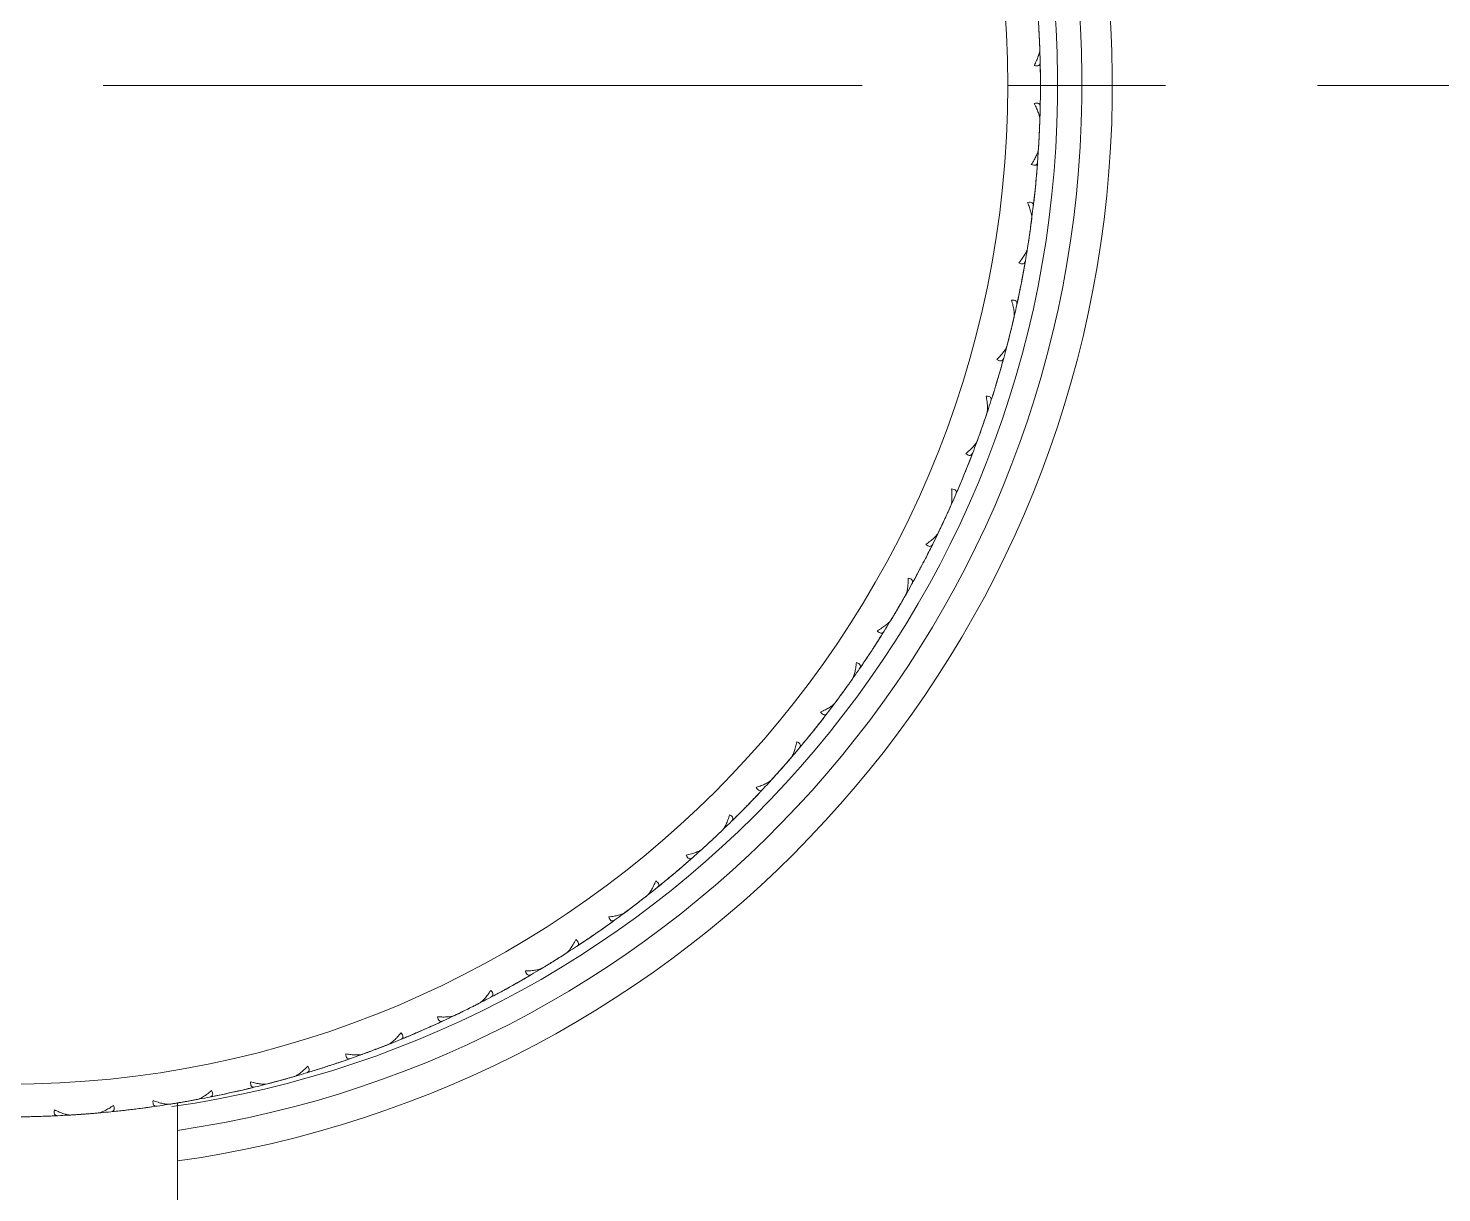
# Model space of a CAD drawing. Extents: x 4138 to 4928, y 0 to 579.
# Drawn here: x 4382.42 to 4405.7, y 182.79 to 201.98 of the extents above; entities that cross this region are included whole.
import ezdxf

# ---------------------------------------------------------------- set-up
doc = ezdxf.new("R2010")
doc.units = 0
doc.header["$LTSCALE"] = 10
doc.header["$MEASUREMENT"] = 0
doc.linetypes.add('CENTER', pattern=[2, 1.25, -0.25, 0.25, -0.25])
doc.layers.add('1', color=7, linetype='CONTINUOUS')
doc.layers.add('BODY', color=7, linetype='CONTINUOUS')

msp = doc.modelspace()

# ---------------------------------------------------------------- linework, layer by layer
at = {"layer": '1', "color": 7, "linetype": 'Continuous', "lineweight": 18}
for p, q in [((4399.073, 201.863), (4399.072, 201.871)), ((4399.093, 201.056), (4399.093, 201.041)), ((4398.632, 197.11), (4398.63, 197.101)), ((4398.175, 195.532), (4398.172, 195.523)), ((4397.568, 194.005), (4397.564, 193.997)), ((4396.817, 192.544), (4396.812, 192.536)), ((4395.928, 191.163), (4395.922, 191.155)), ((4384.877, 128.242), (4384.877, 184.271))]:
    msp.add_line(p, q, dxfattribs=at)
at = {"layer": '1', "color": 7, "linetype": 'Continuous', "lineweight": 13}
for p, q in [((4399.093, 201.041), (4398.554, 201.041)), ((4399.777, 201.039), (4399.377, 201.039))]:
    msp.add_line(p, q, dxfattribs=at)
at = {"layer": '1', "color": 7, "linetype": 'Continuous', "lineweight": 18}
for centre, radius, start, end in [((4382.377, 201.039), 30, 274.7812, 90), ((4382.377, 201.039), 17.4, 278.2631, 77.6897), ((4382.377, 201.039), 17, 278.1394, 80.2462), ((4382.093, 201.041), 16.461, 0, 180), ((4382.093, 201.041), 17, 360, 1.2936), ((4382.093, 201.041), 16.461, 180, 0), ((4382.093, 201.041), 17, 358.8064, 0), ((4382.093, 201.041), 17, 353.2664, 355.7536), ((4382.093, 201.041), 17, 347.7264, 350.2136), ((4382.093, 201.041), 17, 342.1864, 344.6736), ((4382.093, 201.041), 17, 336.6464, 339.1336), ((4382.093, 201.041), 17, 331.1064, 333.5936), ((4382.093, 201.041), 17, 325.5664, 328.0536), ((4382.093, 201.041), 17, 320.0264, 322.5136), ((4382.093, 201.041), 17, 314.4864, 316.9736), ((4382.093, 201.041), 17, 308.9464, 311.5336), ((4382.093, 201.041), 17, 303.4064, 305.9936), ((4382.093, 201.041), 17, 297.8664, 300.4536), ((4382.093, 201.041), 17, 292.3264, 294.9136), ((4382.093, 201.041), 17, 286.7864, 289.3736), ((4382.093, 201.041), 17, 281.2464, 283.8336), ((4382.093, 201.041), 17, 275.7064, 278.2936), ((4382.093, 201.041), 17, 270.1664, 272.7536)]:
    msp.add_arc(centre, radius, start, end, dxfattribs=at)
at = {"layer": '1', "color": 7, "linetype": 'Continuous', "lineweight": 13}
msp.add_arc((4382.377, 201.039), 17.9, 278.0286, 75.4383, dxfattribs=at)
at = {"layer": '1', "color": 7, "linetype": 'Continuous', "lineweight": 18}
for points, weights in [([(4399.058, 202.118), (4399.074, 201.878), (4399.082, 201.637)], [1, 0.999899928638, 1]), ([(4399.083, 200.475), (4399.075, 200.234), (4399.06, 199.994)], [1, 0.999899928639, 1]), ([(4398.949, 198.837), (4398.918, 198.599), (4398.88, 198.361)], [1, 0.999899928636, 1]), ([(4398.658, 197.22), (4398.603, 196.986), (4398.543, 196.753)], [1, 0.999899928638, 1]), ([(4398.211, 195.639), (4398.135, 195.411), (4398.052, 195.185)], [1, 0.999899928637, 1]), ([(4397.614, 194.108), (4397.516, 193.888), (4397.412, 193.672)], [1, 0.999899928639, 1]), ([(4396.873, 192.642), (4396.754, 192.433), (4396.629, 192.227)], [1, 0.999899928638, 1]), ([(4395.993, 191.254), (4395.854, 191.058), (4395.71, 190.865)], [1, 0.999899928638, 1]), ([(4394.983, 189.958), (4394.826, 189.776), (4394.664, 189.598)], [1, 0.999899928637, 1]), ([(4393.853, 188.765), (4393.69, 188.609), (4393.523, 188.457)], [1, 0.99991189334, 1]), ([(4392.613, 187.687), (4392.435, 187.548), (4392.254, 187.413)], [1, 0.999911893339, 1]), ([(4391.274, 186.734), (4391.084, 186.612), (4390.891, 186.495)], [1, 0.999911893338, 1]), ([(4389.85, 185.914), (4389.649, 185.812), (4389.446, 185.714)], [1, 0.999911893339, 1]), ([(4388.354, 185.236), (4388.144, 185.153), (4387.932, 185.076)], [1, 0.999911893339, 1]), ([(4386.799, 184.706), (4386.582, 184.643), (4386.363, 184.586)], [1, 0.999911893341, 1]), ([(4385.199, 184.328), (4384.978, 184.286), (4384.755, 184.251)], [1, 0.999911893342, 1]), ([(4383.571, 184.106), (4383.347, 184.086), (4383.121, 184.072)], [1, 0.999911893337, 1])]:
    msp.add_rational_spline(points, weights, degree=2, dxfattribs=at)
for points in [[(4399.066, 201.983), (4399.068, 201.948), (4399.07, 201.913), (4399.072, 201.878)], [(4399.067, 201.966), (4399.067, 201.971), (4399.067, 201.976), (4399.067, 201.981)], [(4399.072, 201.878), (4399.074, 201.843), (4399.075, 201.807), (4399.077, 201.772)], [(4399.077, 201.772), (4399.079, 201.715), (4399.084, 201.599), (4399.087, 201.483), (4399.088, 201.425)], [(4399.088, 201.425), (4399.089, 201.397), (4399.072, 201.36), (4399.022, 201.36), (4398.989, 201.37)], [(4399.087, 201.464), (4399.09, 201.364), (4399.091, 201.263), (4399.092, 201.162)], [(4399.092, 201.161), (4399.092, 201.126), (4399.093, 201.091), (4399.093, 201.056)], [(4399.093, 201.041), (4399.093, 201.011), (4399.092, 200.981), (4399.092, 200.951)], [(4398.99, 200.742), (4399.023, 200.752), (4399.073, 200.752), (4399.089, 200.715), (4399.089, 200.687)], [(4399.089, 200.687), (4399.088, 200.629), (4399.085, 200.513), (4399.08, 200.398), (4399.078, 200.34)], [(4399.073, 200.235), (4399.072, 200.199), (4399.07, 200.164), (4399.068, 200.129)], [(4399.078, 200.34), (4399.077, 200.305), (4399.075, 200.27), (4399.073, 200.235)], [(4399.068, 200.129), (4399.065, 200.071), (4399.058, 199.955), (4399.05, 199.84), (4399.046, 199.782)], [(4399.046, 199.782), (4399.044, 199.755), (4399.023, 199.719), (4398.973, 199.725), (4398.942, 199.737)], [(4399.044, 199.757), (4399.038, 199.678), (4399.031, 199.599), (4399.024, 199.52)], [(4399.004, 199.31), (4398.997, 199.242), (4398.99, 199.175), (4398.982, 199.109)], [(4399.015, 199.415), (4399.011, 199.38), (4399.008, 199.345), (4399.004, 199.31)], [(4399.004, 199.312), (4399.005, 199.317), (4399.005, 199.322), (4399.006, 199.327)], [(4399.024, 199.52), (4399.021, 199.485), (4399.018, 199.45), (4399.015, 199.415)], [(4398.882, 199.112), (4398.916, 199.119), (4398.966, 199.114), (4398.979, 199.075), (4398.975, 199.048)], [(4398.975, 199.048), (4398.968, 198.99), (4398.954, 198.876), (4398.939, 198.761), (4398.931, 198.704)], [(4398.916, 198.599), (4398.911, 198.564), (4398.906, 198.529), (4398.901, 198.494)], [(4398.931, 198.704), (4398.926, 198.669), (4398.921, 198.634), (4398.916, 198.599)], [(4398.918, 198.614), (4398.92, 198.626), (4398.922, 198.638), (4398.924, 198.651)], [(4398.901, 198.494), (4398.892, 198.437), (4398.874, 198.322), (4398.855, 198.208), (4398.845, 198.152)], [(4398.901, 198.497), (4398.902, 198.502), (4398.903, 198.507), (4398.903, 198.511)], [(4398.845, 198.152), (4398.84, 198.124), (4398.817, 198.091), (4398.767, 198.101), (4398.737, 198.116)], [(4398.841, 198.126), (4398.827, 198.048), (4398.813, 197.97), (4398.798, 197.892)], [(4398.758, 197.685), (4398.745, 197.619), (4398.731, 197.552), (4398.716, 197.485)], [(4398.779, 197.789), (4398.772, 197.754), (4398.765, 197.72), (4398.758, 197.686)], [(4398.758, 197.688), (4398.759, 197.692), (4398.76, 197.697), (4398.761, 197.702)], [(4398.798, 197.892), (4398.792, 197.858), (4398.785, 197.823), (4398.779, 197.789)], [(4398.781, 197.803), (4398.784, 197.815), (4398.786, 197.828), (4398.788, 197.84)], [(4398.617, 197.501), (4398.651, 197.504), (4398.701, 197.494), (4398.71, 197.454), (4398.704, 197.427)], [(4398.704, 197.427), (4398.692, 197.371), (4398.666, 197.257), (4398.64, 197.145), (4398.627, 197.089)], [(4398.602, 196.986), (4398.593, 196.952), (4398.585, 196.918), (4398.576, 196.884)], [(4398.627, 197.089), (4398.619, 197.055), (4398.61, 197.021), (4398.602, 196.986)], [(4398.605, 197.001), (4398.608, 197.012), (4398.611, 197.024), (4398.614, 197.035)], [(4398.576, 196.883), (4398.562, 196.828), (4398.533, 196.716), (4398.503, 196.604), (4398.488, 196.548)], [(4398.577, 196.886), (4398.578, 196.891), (4398.579, 196.896), (4398.58, 196.9)], [(4398.488, 196.548), (4398.481, 196.521), (4398.454, 196.49), (4398.406, 196.505), (4398.377, 196.523)], [(4398.481, 196.523), (4398.46, 196.447), (4398.438, 196.37), (4398.416, 196.294)], [(4398.416, 196.294), (4398.406, 196.26), (4398.397, 196.227), (4398.387, 196.193)], [(4398.356, 196.092), (4398.336, 196.027), (4398.316, 195.962), (4398.296, 195.897)], [(4398.387, 196.193), (4398.377, 196.16), (4398.367, 196.127), (4398.357, 196.094)], [(4398.357, 196.094), (4398.358, 196.099), (4398.36, 196.104), (4398.361, 196.108)], [(4398.391, 196.207), (4398.394, 196.219), (4398.398, 196.23), (4398.401, 196.242)], [(4398.278, 195.841), (4398.26, 195.786), (4398.224, 195.676), (4398.187, 195.566), (4398.168, 195.511)], [(4398.198, 195.922), (4398.232, 195.921), (4398.281, 195.907), (4398.286, 195.867), (4398.278, 195.841)], [(4398.133, 195.411), (4398.122, 195.378), (4398.11, 195.345), (4398.098, 195.312)], [(4398.168, 195.511), (4398.156, 195.478), (4398.145, 195.445), (4398.133, 195.411)], [(4398.138, 195.425), (4398.142, 195.437), (4398.146, 195.449), (4398.15, 195.461)], [(4398.098, 195.311), (4398.078, 195.257), (4398.039, 195.149), (4397.998, 195.04), (4397.978, 194.986)], [(4398.099, 195.314), (4398.1, 195.318), (4398.102, 195.323), (4398.104, 195.328)], [(4397.978, 194.986), (4397.968, 194.96), (4397.938, 194.932), (4397.892, 194.951), (4397.865, 194.972)], [(4397.968, 194.961), (4397.94, 194.888), (4397.911, 194.814), (4397.882, 194.741)], [(4397.842, 194.643), (4397.829, 194.611), (4397.816, 194.579), (4397.803, 194.547)], [(4397.881, 194.739), (4397.868, 194.707), (4397.855, 194.675), (4397.842, 194.643)], [(4397.848, 194.656), (4397.853, 194.668), (4397.857, 194.68), (4397.862, 194.691)], [(4397.802, 194.545), (4397.776, 194.482), (4397.75, 194.42), (4397.723, 194.357)], [(4397.803, 194.547), (4397.805, 194.551), (4397.807, 194.556), (4397.809, 194.561)], [(4397.7, 194.302), (4397.677, 194.249), (4397.63, 194.143), (4397.583, 194.038), (4397.559, 193.985)], [(4397.629, 194.391), (4397.663, 194.387), (4397.709, 194.369), (4397.711, 194.328), (4397.7, 194.302)], [(4397.558, 193.983), (4397.544, 193.952), (4397.529, 193.92), (4397.515, 193.889)], [(4397.521, 193.903), (4397.526, 193.914), (4397.532, 193.925), (4397.537, 193.937)], [(4397.47, 193.793), (4397.445, 193.741), (4397.396, 193.637), (4397.345, 193.533), (4397.319, 193.481)], [(4397.515, 193.889), (4397.5, 193.858), (4397.486, 193.826), (4397.471, 193.795)], [(4397.471, 193.795), (4397.473, 193.799), (4397.475, 193.804), (4397.477, 193.809)], [(4397.319, 193.481), (4397.306, 193.456), (4397.274, 193.431), (4397.23, 193.454), (4397.206, 193.478)], [(4397.199, 193.244), (4397.183, 193.214), (4397.167, 193.183), (4397.151, 193.152)], [(4397.307, 193.458), (4397.272, 193.387), (4397.236, 193.316), (4397.2, 193.246)], [(4397.214, 193.273), (4397.211, 193.268), (4397.208, 193.262), (4397.206, 193.257)], [(4397.102, 193.059), (4397.07, 192.999), (4397.038, 192.94), (4397.006, 192.88)], [(4397.151, 193.152), (4397.135, 193.121), (4397.118, 193.09), (4397.102, 193.059)], [(4397.103, 193.06), (4397.105, 193.065), (4397.107, 193.069), (4397.11, 193.073)], [(4397.158, 193.165), (4397.164, 193.176), (4397.169, 193.187), (4397.175, 193.198)], [(4396.976, 192.827), (4396.948, 192.776), (4396.892, 192.675), (4396.834, 192.575), (4396.806, 192.525)], [(4396.914, 192.922), (4396.948, 192.915), (4396.992, 192.892), (4396.99, 192.851), (4396.976, 192.827)], [(4396.698, 192.342), (4396.669, 192.293), (4396.609, 192.194), (4396.549, 192.095), (4396.518, 192.046)], [(4396.752, 192.434), (4396.735, 192.404), (4396.717, 192.374), (4396.699, 192.344)], [(4396.699, 192.344), (4396.702, 192.348), (4396.704, 192.352), (4396.707, 192.357)], [(4396.805, 192.524), (4396.787, 192.494), (4396.77, 192.464), (4396.752, 192.434)], [(4396.76, 192.446), (4396.766, 192.457), (4396.772, 192.467), (4396.778, 192.477)], [(4396.504, 192.025), (4396.462, 191.957), (4396.42, 191.89), (4396.377, 191.824)], [(4396.518, 192.046), (4396.503, 192.022), (4396.468, 192.001), (4396.427, 192.029), (4396.405, 192.054)], [(4396.261, 191.647), (4396.223, 191.59), (4396.185, 191.534), (4396.147, 191.478)], [(4396.319, 191.735), (4396.3, 191.706), (4396.281, 191.677), (4396.262, 191.648)], [(4396.262, 191.648), (4396.264, 191.652), (4396.267, 191.656), (4396.27, 191.661)], [(4396.376, 191.823), (4396.357, 191.794), (4396.338, 191.764), (4396.319, 191.735)], [(4396.327, 191.748), (4396.334, 191.758), (4396.34, 191.768), (4396.347, 191.778)], [(4396.114, 191.429), (4396.081, 191.381), (4396.015, 191.286), (4395.949, 191.192), (4395.915, 191.144)], [(4396.061, 191.529), (4396.094, 191.519), (4396.136, 191.492), (4396.129, 191.451), (4396.114, 191.429)], [(4395.914, 191.144), (4395.894, 191.115), (4395.873, 191.087), (4395.853, 191.059)], [(4395.79, 190.973), (4395.756, 190.926), (4395.687, 190.833), (4395.617, 190.741), (4395.582, 190.696)], [(4395.853, 191.059), (4395.832, 191.03), (4395.812, 191.002), (4395.791, 190.974)], [(4395.791, 190.974), (4395.794, 190.978), (4395.797, 190.982), (4395.8, 190.986)], [(4395.862, 191.071), (4395.869, 191.081), (4395.876, 191.091), (4395.884, 191.101)], [(4395.582, 190.696), (4395.565, 190.673), (4395.528, 190.655), (4395.49, 190.687), (4395.47, 190.714)], [(4395.42, 190.487), (4395.398, 190.46), (4395.376, 190.433), (4395.354, 190.405)], [(4395.364, 190.417), (4395.372, 190.427), (4395.38, 190.437), (4395.388, 190.447)], [(4395.566, 190.674), (4395.518, 190.612), (4395.469, 190.55), (4395.42, 190.488)], [(4395.078, 190.225), (4395.109, 190.212), (4395.148, 190.181), (4395.138, 190.141), (4395.12, 190.12)], [(4395.288, 190.323), (4395.245, 190.27), (4395.202, 190.218), (4395.158, 190.165)], [(4395.354, 190.405), (4395.332, 190.378), (4395.31, 190.351), (4395.288, 190.323)], [(4395.288, 190.323), (4395.291, 190.327), (4395.295, 190.331), (4395.298, 190.335)], [(4395.12, 190.12), (4395.083, 190.075), (4395.008, 189.987), (4394.933, 189.9), (4394.895, 189.856)], [(4394.825, 189.777), (4394.801, 189.75), (4394.778, 189.724), (4394.754, 189.698)], [(4394.895, 189.856), (4394.871, 189.83), (4394.848, 189.803), (4394.825, 189.777)], [(4394.835, 189.788), (4394.843, 189.798), (4394.852, 189.807), (4394.86, 189.817)], [(4394.911, 189.875), (4394.909, 189.872), (4394.906, 189.869), (4394.904, 189.867)], [(4394.754, 189.698), (4394.716, 189.655), (4394.639, 189.569), (4394.56, 189.484), (4394.52, 189.442)], [(4394.754, 189.698), (4394.758, 189.702), (4394.761, 189.705), (4394.765, 189.709)], [(4394.502, 189.422), (4394.451, 189.368), (4394.4, 189.314), (4394.349, 189.261)], [(4394.52, 189.442), (4394.501, 189.421), (4394.463, 189.406), (4394.427, 189.442), (4394.411, 189.471)], [(4394.019, 188.927), (4394.081, 188.988), (4394.142, 189.049), (4394.202, 189.11)], [(4394.276, 189.185), (4394.251, 189.16), (4394.227, 189.135), (4394.202, 189.11)], [(4394.276, 189.185), (4394.3, 189.21), (4394.325, 189.236), (4394.349, 189.261)], [(4394.005, 188.913), (4393.965, 188.874), (4393.886, 188.797), (4393.806, 188.721), (4393.766, 188.683)], [(4393.973, 189.022), (4394.003, 189.006), (4394.039, 188.971), (4394.025, 188.933), (4394.005, 188.913)], [(4393.689, 188.61), (4393.663, 188.586), (4393.637, 188.562), (4393.611, 188.538)], [(4393.689, 188.61), (4393.714, 188.634), (4393.74, 188.658), (4393.766, 188.683)], [(4393.258, 188.355), (4393.272, 188.325), (4393.304, 188.286), (4393.344, 188.297), (4393.365, 188.316)], [(4393.365, 188.316), (4393.406, 188.353), (4393.489, 188.427), (4393.57, 188.501), (4393.611, 188.538)], [(4393.155, 188.133), (4393.128, 188.11), (4393.101, 188.087), (4393.074, 188.064)], [(4393.35, 188.303), (4393.285, 188.246), (4393.22, 188.189), (4393.155, 188.133)], [(4392.757, 187.931), (4392.785, 187.912), (4392.818, 187.874), (4392.8, 187.837), (4392.779, 187.82)], [(4392.994, 187.997), (4392.937, 187.949), (4392.88, 187.902), (4392.823, 187.856)], [(4393.074, 188.064), (4393.048, 188.042), (4393.021, 188.019), (4392.994, 187.997)], [(4392.779, 187.82), (4392.735, 187.785), (4392.649, 187.716), (4392.562, 187.647), (4392.518, 187.614)], [(4392.35, 187.485), (4392.306, 187.451), (4392.217, 187.385), (4392.128, 187.319), (4392.083, 187.287)], [(4392.434, 187.549), (4392.406, 187.527), (4392.378, 187.506), (4392.35, 187.485)], [(4392.518, 187.613), (4392.49, 187.592), (4392.462, 187.57), (4392.434, 187.549)], [(4392.068, 187.276), (4391.998, 187.225), (4391.927, 187.175), (4391.857, 187.125)], [(4392.083, 187.287), (4392.061, 187.27), (4392.02, 187.263), (4391.992, 187.305), (4391.982, 187.337)], [(4391.441, 186.963), (4391.468, 186.941), (4391.497, 186.9), (4391.475, 186.865), (4391.452, 186.85)], [(4391.683, 187.005), (4391.622, 186.963), (4391.561, 186.922), (4391.499, 186.881)], [(4391.77, 187.065), (4391.741, 187.045), (4391.713, 187.025), (4391.684, 187.005)], [(4391.857, 187.125), (4391.828, 187.105), (4391.799, 187.085), (4391.77, 187.065)], [(4391.452, 186.85), (4391.406, 186.819), (4391.313, 186.759), (4391.22, 186.699), (4391.173, 186.67)], [(4390.993, 186.558), (4390.947, 186.529), (4390.852, 186.472), (4390.757, 186.415), (4390.709, 186.387)], [(4391.084, 186.613), (4391.054, 186.595), (4391.024, 186.576), (4390.994, 186.558)], [(4391.173, 186.67), (4391.143, 186.651), (4391.114, 186.632), (4391.084, 186.613)], [(4390.692, 186.377), (4390.617, 186.333), (4390.543, 186.29), (4390.468, 186.247)], [(4390.709, 186.387), (4390.685, 186.372), (4390.644, 186.369), (4390.62, 186.413), (4390.612, 186.446)], [(4390.039, 186.126), (4390.063, 186.102), (4390.087, 186.058), (4390.063, 186.026), (4390.039, 186.013)], [(4390.284, 186.145), (4390.219, 186.109), (4390.154, 186.074), (4390.088, 186.039)], [(4390.376, 186.196), (4390.345, 186.179), (4390.314, 186.162), (4390.284, 186.145)], [(4390.468, 186.247), (4390.437, 186.23), (4390.407, 186.213), (4390.376, 186.196)], [(4389.649, 185.813), (4389.617, 185.797), (4389.585, 185.782), (4389.554, 185.766)], [(4389.743, 185.86), (4389.712, 185.844), (4389.68, 185.829), (4389.649, 185.813)], [(4390.039, 186.013), (4389.989, 185.987), (4389.891, 185.935), (4389.793, 185.885), (4389.743, 185.86)], [(4389.237, 185.615), (4389.158, 185.579), (4389.079, 185.543), (4389, 185.508)], [(4389.254, 185.623), (4389.228, 185.611), (4389.188, 185.612), (4389.168, 185.658), (4389.164, 185.692)], [(4389.554, 185.766), (4389.504, 185.742), (4389.404, 185.694), (4389.304, 185.647), (4389.254, 185.623)], [(4388.562, 185.428), (4388.583, 185.402), (4388.604, 185.356), (4388.576, 185.326), (4388.551, 185.316)], [(4388.807, 185.424), (4388.739, 185.394), (4388.671, 185.365), (4388.602, 185.337)], [(4388.904, 185.465), (4388.872, 185.451), (4388.84, 185.437), (4388.807, 185.424)], [(4389, 185.508), (4388.968, 185.494), (4388.936, 185.48), (4388.904, 185.465)], [(4388.044, 185.117), (4387.993, 185.098), (4387.889, 185.06), (4387.785, 185.022), (4387.732, 185.004)], [(4388.143, 185.155), (4388.11, 185.142), (4388.077, 185.13), (4388.044, 185.117)], [(4388.242, 185.192), (4388.209, 185.18), (4388.176, 185.167), (4388.143, 185.155)], [(4388.551, 185.316), (4388.499, 185.295), (4388.396, 185.253), (4388.294, 185.213), (4388.242, 185.193)], [(4387.024, 184.877), (4387.043, 184.849), (4387.059, 184.801), (4387.029, 184.774), (4387.002, 184.766)], [(4387.368, 184.881), (4387.335, 184.87), (4387.302, 184.859), (4387.268, 184.848)], [(4387.468, 184.914), (4387.435, 184.903), (4387.402, 184.892), (4387.368, 184.881)], [(4387.714, 184.997), (4387.632, 184.969), (4387.55, 184.941), (4387.469, 184.914)], [(4387.732, 185.004), (4387.706, 184.995), (4387.665, 184.999), (4387.65, 185.047), (4387.649, 185.081)], [(4386.581, 184.645), (4386.547, 184.635), (4386.513, 184.626), (4386.479, 184.617)], [(4386.683, 184.673), (4386.649, 184.663), (4386.615, 184.654), (4386.581, 184.645)], [(4387.002, 184.766), (4386.949, 184.75), (4386.842, 184.718), (4386.736, 184.688), (4386.683, 184.673)], [(4387.268, 184.848), (4387.198, 184.826), (4387.127, 184.804), (4387.056, 184.782)], [(4385.441, 184.476), (4385.457, 184.446), (4385.468, 184.397), (4385.435, 184.373), (4385.408, 184.368)], [(4385.681, 184.424), (4385.608, 184.409), (4385.536, 184.393), (4385.462, 184.379)], [(4385.784, 184.447), (4385.749, 184.439), (4385.715, 184.432), (4385.681, 184.424)], [(4385.886, 184.47), (4385.852, 184.462), (4385.818, 184.454), (4385.784, 184.447)], [(4386.139, 184.53), (4386.055, 184.509), (4385.97, 184.489), (4385.886, 184.47)], [(4386.157, 184.534), (4386.13, 184.528), (4386.09, 184.536), (4386.08, 184.585), (4386.082, 184.619)], [(4386.479, 184.617), (4386.426, 184.603), (4386.319, 184.575), (4386.211, 184.548), (4386.157, 184.534)], [(4382.909, 184.061), (4382.881, 184.06), (4382.844, 184.076), (4382.843, 184.126), (4382.851, 184.158)], [(4383.826, 184.23), (4383.839, 184.199), (4383.845, 184.149), (4383.81, 184.128), (4383.783, 184.126)], [(4384.164, 184.168), (4384.13, 184.164), (4384.095, 184.16), (4384.061, 184.156)], [(4384.269, 184.181), (4384.234, 184.177), (4384.199, 184.172), (4384.164, 184.168)], [(4384.525, 184.216), (4384.44, 184.204), (4384.354, 184.192), (4384.269, 184.181)], [(4384.545, 184.219), (4384.517, 184.215), (4384.478, 184.227), (4384.472, 184.277), (4384.478, 184.31)], [(4384.873, 184.27), (4384.819, 184.261), (4384.71, 184.244), (4384.6, 184.227), (4384.545, 184.219)], [(4384.977, 184.288), (4384.943, 184.282), (4384.908, 184.276), (4384.873, 184.27)], [(4385.082, 184.306), (4385.047, 184.3), (4385.012, 184.294), (4384.977, 184.288)], [(4385.408, 184.368), (4385.354, 184.357), (4385.245, 184.336), (4385.136, 184.316), (4385.082, 184.306)], [(4382.526, 184.047), (4382.491, 184.046), (4382.456, 184.045), (4382.422, 184.044)], [(4382.63, 184.05), (4382.595, 184.049), (4382.56, 184.048), (4382.526, 184.047)], [(4382.89, 184.06), (4382.804, 184.056), (4382.717, 184.053), (4382.631, 184.05)], [(4383.241, 184.08), (4383.186, 184.076), (4383.075, 184.069), (4382.965, 184.064), (4382.909, 184.061)], [(4383.346, 184.088), (4383.312, 184.085), (4383.277, 184.083), (4383.243, 184.08)], [(4383.45, 184.096), (4383.416, 184.093), (4383.381, 184.09), (4383.346, 184.088)], [(4383.783, 184.126), (4383.728, 184.12), (4383.617, 184.109), (4383.507, 184.1), (4383.452, 184.096)], [(4384.06, 184.155), (4383.986, 184.147), (4383.913, 184.139), (4383.839, 184.131)]]:
    msp.add_open_spline(points, degree=3, dxfattribs=at)
for points, knots in [([(4398.989, 201.37), (4399.004, 201.397), (4399.017, 201.424), (4399.04, 201.475), (4399.05, 201.499), (4399.062, 201.533), (4399.066, 201.544), (4399.072, 201.565), (4399.074, 201.576), (4399.081, 201.605), (4399.083, 201.622), (4399.082, 201.637)], [0, 0, 0, 0, 0.25, 0.25, 0.5, 0.5, 0.625, 0.625, 0.75, 0.75, 1, 1, 1, 1]), ([(4399.092, 200.951), (4399.092, 200.83), (4399.09, 200.704), (4399.086, 200.578), (4399.086, 200.572)], [0, 0, 0, 0, 0.950824, 1, 1, 1, 1]), ([(4399.083, 200.475), (4399.084, 200.49), (4399.082, 200.507), (4399.073, 200.546), (4399.067, 200.567), (4399.055, 200.601), (4399.05, 200.613), (4399.04, 200.637), (4399.035, 200.65), (4399.018, 200.688), (4399.004, 200.715), (4398.99, 200.742)], [0, 0, 0, 0, 0.25, 0.25, 0.5, 0.5, 0.625, 0.625, 0.75, 0.75, 1, 1, 1, 1]), ([(4398.942, 199.737), (4398.959, 199.763), (4398.975, 199.788), (4399.003, 199.837), (4399.015, 199.86), (4399.03, 199.893), (4399.035, 199.903), (4399.043, 199.924), (4399.047, 199.934), (4399.056, 199.962), (4399.059, 199.979), (4399.06, 199.994)], [0, 0, 0, 0, 0.25, 0.25, 0.5, 0.5, 0.625, 0.625, 0.75, 0.75, 1, 1, 1, 1]), ([(4398.949, 198.837), (4398.951, 198.852), (4398.951, 198.87), (4398.946, 198.909), (4398.942, 198.93), (4398.933, 198.966), (4398.93, 198.978), (4398.922, 199.003), (4398.918, 199.016), (4398.904, 199.056), (4398.894, 199.084), (4398.882, 199.112)], [0, 0, 0, 0, 0.25, 0.25, 0.5, 0.5, 0.625, 0.625, 0.75, 0.75, 1, 1, 1, 1]), ([(4398.737, 198.116), (4398.757, 198.141), (4398.775, 198.164), (4398.807, 198.21), (4398.822, 198.231), (4398.84, 198.263), (4398.846, 198.273), (4398.856, 198.293), (4398.861, 198.302), (4398.872, 198.33), (4398.878, 198.346), (4398.88, 198.361)], [0, 0, 0, 0, 0.25, 0.25, 0.5, 0.5, 0.625, 0.625, 0.75, 0.75, 1, 1, 1, 1]), ([(4398.658, 197.22), (4398.661, 197.235), (4398.662, 197.252), (4398.662, 197.292), (4398.66, 197.314), (4398.654, 197.35), (4398.652, 197.362), (4398.647, 197.388), (4398.644, 197.401), (4398.634, 197.442), (4398.626, 197.471), (4398.617, 197.501)], [0, 0, 0, 0, 0.25, 0.25, 0.5, 0.5, 0.625, 0.625, 0.75, 0.75, 1, 1, 1, 1]), ([(4398.377, 196.523), (4398.399, 196.545), (4398.419, 196.567), (4398.456, 196.609), (4398.472, 196.63), (4398.494, 196.659), (4398.5, 196.668), (4398.512, 196.687), (4398.518, 196.696), (4398.532, 196.722), (4398.539, 196.738), (4398.543, 196.753)], [0, 0, 0, 0, 0.25, 0.25, 0.5, 0.5, 0.625, 0.625, 0.75, 0.75, 1, 1, 1, 1]), ([(4398.211, 195.639), (4398.216, 195.653), (4398.219, 195.67), (4398.222, 195.71), (4398.222, 195.732), (4398.22, 195.768), (4398.219, 195.781), (4398.217, 195.807), (4398.215, 195.82), (4398.209, 195.862), (4398.204, 195.891), (4398.198, 195.922)], [0, 0, 0, 0, 0.25, 0.25, 0.5, 0.5, 0.625, 0.625, 0.75, 0.75, 1, 1, 1, 1]), ([(4397.865, 194.972), (4397.889, 194.992), (4397.911, 195.012), (4397.951, 195.05), (4397.97, 195.069), (4397.994, 195.096), (4398.002, 195.105), (4398.015, 195.122), (4398.022, 195.131), (4398.038, 195.155), (4398.047, 195.171), (4398.052, 195.185)], [0, 0, 0, 0, 0.25, 0.25, 0.5, 0.5, 0.625, 0.625, 0.75, 0.75, 1, 1, 1, 1]), ([(4397.614, 194.108), (4397.621, 194.122), (4397.625, 194.139), (4397.632, 194.177), (4397.634, 194.199), (4397.636, 194.236), (4397.636, 194.248), (4397.636, 194.275), (4397.636, 194.288), (4397.634, 194.33), (4397.632, 194.36), (4397.629, 194.391)], [0, 0, 0, 0, 0.25, 0.25, 0.5, 0.5, 0.625, 0.625, 0.75, 0.75, 1, 1, 1, 1]), ([(4397.206, 193.478), (4397.231, 193.495), (4397.255, 193.513), (4397.299, 193.547), (4397.319, 193.564), (4397.346, 193.589), (4397.354, 193.597), (4397.37, 193.613), (4397.377, 193.621), (4397.396, 193.643), (4397.406, 193.658), (4397.412, 193.672)], [0, 0, 0, 0, 0.25, 0.25, 0.5, 0.5, 0.625, 0.625, 0.75, 0.75, 1, 1, 1, 1]), ([(4396.873, 192.642), (4396.88, 192.655), (4396.886, 192.671), (4396.897, 192.709), (4396.901, 192.731), (4396.906, 192.767), (4396.908, 192.78), (4396.91, 192.806), (4396.911, 192.819), (4396.914, 192.861), (4396.914, 192.891), (4396.914, 192.922)], [0, 0, 0, 0, 0.25, 0.25, 0.5, 0.5, 0.625, 0.625, 0.75, 0.75, 1, 1, 1, 1]), ([(4396.405, 192.054), (4396.432, 192.069), (4396.457, 192.084), (4396.505, 192.114), (4396.526, 192.129), (4396.555, 192.151), (4396.564, 192.158), (4396.581, 192.173), (4396.589, 192.18), (4396.61, 192.201), (4396.621, 192.214), (4396.629, 192.227)], [0, 0, 0, 0, 0.25, 0.25, 0.5, 0.5, 0.625, 0.625, 0.75, 0.75, 1, 1, 1, 1]), ([(4395.993, 191.254), (4396.001, 191.267), (4396.009, 191.282), (4396.023, 191.319), (4396.03, 191.34), (4396.038, 191.375), (4396.041, 191.388), (4396.046, 191.414), (4396.048, 191.427), (4396.055, 191.468), (4396.058, 191.498), (4396.061, 191.529)], [0, 0, 0, 0, 0.25, 0.25, 0.5, 0.5, 0.625, 0.625, 0.75, 0.75, 1, 1, 1, 1]), ([(4395.47, 190.714), (4395.499, 190.727), (4395.526, 190.739), (4395.575, 190.764), (4395.598, 190.777), (4395.629, 190.796), (4395.639, 190.803), (4395.657, 190.815), (4395.666, 190.822), (4395.689, 190.84), (4395.701, 190.853), (4395.71, 190.865)], [0, 0, 0, 0, 0.25, 0.25, 0.5, 0.5, 0.625, 0.625, 0.75, 0.75, 1, 1, 1, 1]), ([(4395.078, 190.225), (4395.072, 190.194), (4395.065, 190.165), (4395.052, 190.111), (4395.044, 190.086), (4395.032, 190.052), (4395.028, 190.041), (4395.02, 190.02), (4395.015, 190.011), (4395.002, 189.984), (4394.993, 189.969), (4394.983, 189.958)], [0, 0, 0, 0, 0.25, 0.25, 0.5, 0.5, 0.625, 0.625, 0.75, 0.75, 1, 1, 1, 1]), ([(4394.664, 189.598), (4394.654, 189.587), (4394.64, 189.576), (4394.608, 189.554), (4394.588, 189.543), (4394.556, 189.527), (4394.544, 189.522), (4394.52, 189.511), (4394.508, 189.506), (4394.468, 189.491), (4394.441, 189.481), (4394.411, 189.471)], [0, 0, 0, 0, 0.25, 0.25, 0.5, 0.5, 0.625, 0.625, 0.75, 0.75, 1, 1, 1, 1]), ([(4393.853, 188.765), (4393.864, 188.776), (4393.874, 188.79), (4393.895, 188.823), (4393.906, 188.842), (4393.921, 188.875), (4393.926, 188.887), (4393.936, 188.912), (4393.94, 188.924), (4393.955, 188.964), (4393.964, 188.992), (4393.973, 189.022)], [0, 0, 0, 0, 0.25, 0.25, 0.5, 0.5, 0.625, 0.625, 0.75, 0.75, 1, 1, 1, 1]), ([(4393.258, 188.355), (4393.289, 188.362), (4393.318, 188.369), (4393.371, 188.385), (4393.396, 188.393), (4393.43, 188.405), (4393.441, 188.41), (4393.461, 188.419), (4393.471, 188.423), (4393.497, 188.438), (4393.511, 188.447), (4393.523, 188.457)], [0, 0, 0, 0, 0.25, 0.25, 0.5, 0.5, 0.625, 0.625, 0.75, 0.75, 1, 1, 1, 1]), ([(4392.613, 187.687), (4392.624, 187.697), (4392.636, 187.709), (4392.661, 187.741), (4392.673, 187.759), (4392.691, 187.79), (4392.697, 187.802), (4392.709, 187.825), (4392.715, 187.837), (4392.733, 187.875), (4392.745, 187.902), (4392.757, 187.931)], [0, 0, 0, 0, 0.25, 0.25, 0.5, 0.5, 0.625, 0.625, 0.75, 0.75, 1, 1, 1, 1]), ([(4391.982, 187.337), (4392.013, 187.34), (4392.042, 187.345), (4392.097, 187.355), (4392.122, 187.36), (4392.157, 187.37), (4392.168, 187.373), (4392.189, 187.38), (4392.199, 187.384), (4392.227, 187.395), (4392.242, 187.404), (4392.254, 187.413)], [0, 0, 0, 0, 0.25, 0.25, 0.5, 0.5, 0.625, 0.625, 0.75, 0.75, 1, 1, 1, 1]), ([(4391.274, 186.734), (4391.287, 186.742), (4391.3, 186.754), (4391.327, 186.782), (4391.341, 186.8), (4391.362, 186.829), (4391.369, 186.84), (4391.384, 186.862), (4391.391, 186.873), (4391.413, 186.909), (4391.427, 186.935), (4391.441, 186.963)], [0, 0, 0, 0, 0.25, 0.25, 0.5, 0.5, 0.625, 0.625, 0.75, 0.75, 1, 1, 1, 1]), ([(4390.612, 186.446), (4390.644, 186.447), (4390.673, 186.448), (4390.729, 186.453), (4390.755, 186.456), (4390.79, 186.462), (4390.802, 186.464), (4390.823, 186.469), (4390.834, 186.472), (4390.862, 186.481), (4390.878, 186.488), (4390.891, 186.495)], [0, 0, 0, 0, 0.25, 0.25, 0.5, 0.5, 0.625, 0.625, 0.75, 0.75, 1, 1, 1, 1]), ([(4389.85, 185.914), (4389.864, 185.921), (4389.878, 185.932), (4389.907, 185.958), (4389.923, 185.973), (4389.947, 186.001), (4389.955, 186.01), (4389.971, 186.031), (4389.98, 186.042), (4390.005, 186.075), (4390.022, 186.1), (4390.039, 186.126)], [0, 0, 0, 0, 0.25, 0.25, 0.5, 0.5, 0.625, 0.625, 0.75, 0.75, 1, 1, 1, 1]), ([(4389.164, 185.692), (4389.195, 185.689), (4389.224, 185.688), (4389.28, 185.687), (4389.306, 185.688), (4389.342, 185.691), (4389.354, 185.692), (4389.376, 185.694), (4389.386, 185.696), (4389.416, 185.702), (4389.432, 185.707), (4389.446, 185.714)], [0, 0, 0, 0, 0.25, 0.25, 0.5, 0.5, 0.625, 0.625, 0.75, 0.75, 1, 1, 1, 1]), ([(4388.354, 185.236), (4388.368, 185.242), (4388.383, 185.251), (4388.415, 185.273), (4388.432, 185.288), (4388.458, 185.313), (4388.467, 185.322), (4388.486, 185.34), (4388.495, 185.35), (4388.523, 185.381), (4388.542, 185.404), (4388.562, 185.428)], [0, 0, 0, 0, 0.25, 0.25, 0.5, 0.5, 0.625, 0.625, 0.75, 0.75, 1, 1, 1, 1]), ([(4386.799, 184.706), (4386.813, 184.71), (4386.829, 184.717), (4386.863, 184.737), (4386.881, 184.749), (4386.91, 184.772), (4386.92, 184.78), (4386.94, 184.796), (4386.95, 184.805), (4386.981, 184.834), (4387.002, 184.854), (4387.024, 184.877)], [0, 0, 0, 0, 0.25, 0.25, 0.5, 0.5, 0.625, 0.625, 0.75, 0.75, 1, 1, 1, 1]), ([(4387.649, 185.081), (4387.679, 185.076), (4387.709, 185.071), (4387.764, 185.065), (4387.79, 185.063), (4387.826, 185.062), (4387.838, 185.062), (4387.86, 185.063), (4387.871, 185.064), (4387.9, 185.067), (4387.918, 185.07), (4387.932, 185.076)], [0, 0, 0, 0, 0.25, 0.25, 0.5, 0.5, 0.625, 0.625, 0.75, 0.75, 1, 1, 1, 1]), ([(4385.199, 184.328), (4385.214, 184.33), (4385.231, 184.336), (4385.267, 184.352), (4385.286, 184.363), (4385.317, 184.382), (4385.327, 184.389), (4385.349, 184.404), (4385.36, 184.412), (4385.394, 184.438), (4385.417, 184.456), (4385.441, 184.476)], [0, 0, 0, 0, 0.25, 0.25, 0.5, 0.5, 0.625, 0.625, 0.75, 0.75, 1, 1, 1, 1]), ([(4386.082, 184.619), (4386.112, 184.611), (4386.141, 184.604), (4386.195, 184.592), (4386.221, 184.588), (4386.257, 184.583), (4386.269, 184.582), (4386.291, 184.581), (4386.301, 184.581), (4386.331, 184.581), (4386.349, 184.583), (4386.363, 184.586)], [0, 0, 0, 0, 0.25, 0.25, 0.5, 0.5, 0.625, 0.625, 0.75, 0.75, 1, 1, 1, 1]), ([(4382.851, 184.158), (4382.879, 184.145), (4382.906, 184.132), (4382.958, 184.111), (4382.982, 184.101), (4383.017, 184.09), (4383.028, 184.087), (4383.049, 184.081), (4383.059, 184.078), (4383.089, 184.073), (4383.106, 184.072), (4383.121, 184.072)], [0, 0, 0, 0, 0.25, 0.25, 0.5, 0.5, 0.625, 0.625, 0.75, 0.75, 1, 1, 1, 1]), ([(4383.571, 184.106), (4383.586, 184.107), (4383.603, 184.111), (4383.641, 184.124), (4383.661, 184.133), (4383.694, 184.149), (4383.705, 184.155), (4383.728, 184.168), (4383.739, 184.175), (4383.775, 184.196), (4383.8, 184.213), (4383.826, 184.23)], [0, 0, 0, 0, 0.25, 0.25, 0.5, 0.5, 0.625, 0.625, 0.75, 0.75, 1, 1, 1, 1]), ([(4384.478, 184.31), (4384.507, 184.299), (4384.535, 184.29), (4384.588, 184.273), (4384.613, 184.266), (4384.649, 184.258), (4384.66, 184.256), (4384.682, 184.252), (4384.693, 184.251), (4384.722, 184.248), (4384.74, 184.249), (4384.755, 184.251)], [0, 0, 0, 0, 0.25, 0.25, 0.5, 0.5, 0.625, 0.625, 0.75, 0.75, 1, 1, 1, 1])]:
    msp.add_open_spline(points, degree=3, knots=knots, dxfattribs=at)
at = {"layer": 'BODY', "color": 1, "linetype": 'CENTER', "lineweight": 5}
msp.add_line((4343.655, 201.041), (4428.984, 201.041), dxfattribs=at)

doc.saveas('drawing.dxf')
